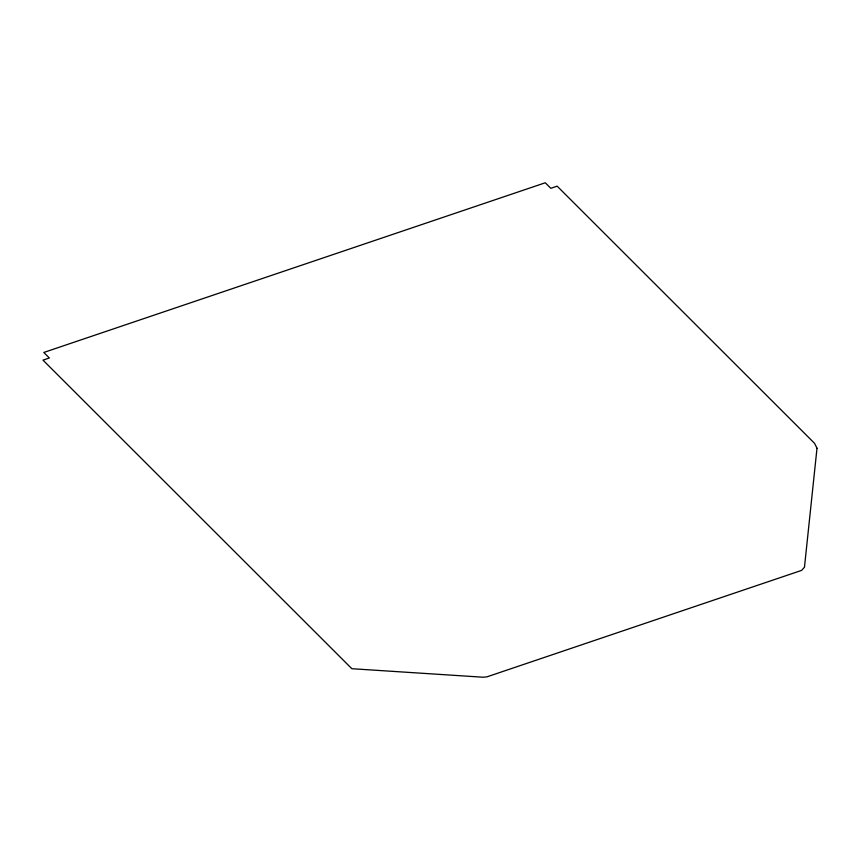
<?xml version="1.0" encoding="UTF-8"?>
<svg xmlns="http://www.w3.org/2000/svg" width="860" height="860" viewBox="0 0 860 860"><rect width="100%" height="100%" fill="white"/><g stroke="black" fill="none" stroke-linecap="round" stroke-linejoin="round"><path stroke-width="1.29" d="M817 448.243L804.466 567.245L801.606 570.384L486.954 676.852L483.32 677.228L351.858 668.714L43 360.136L49.342 357.986L43.806 352.46L545.283 182.772L550.819 188.308L557.162 186.158L814.538 443.308L817 448.243"/></g></svg>
